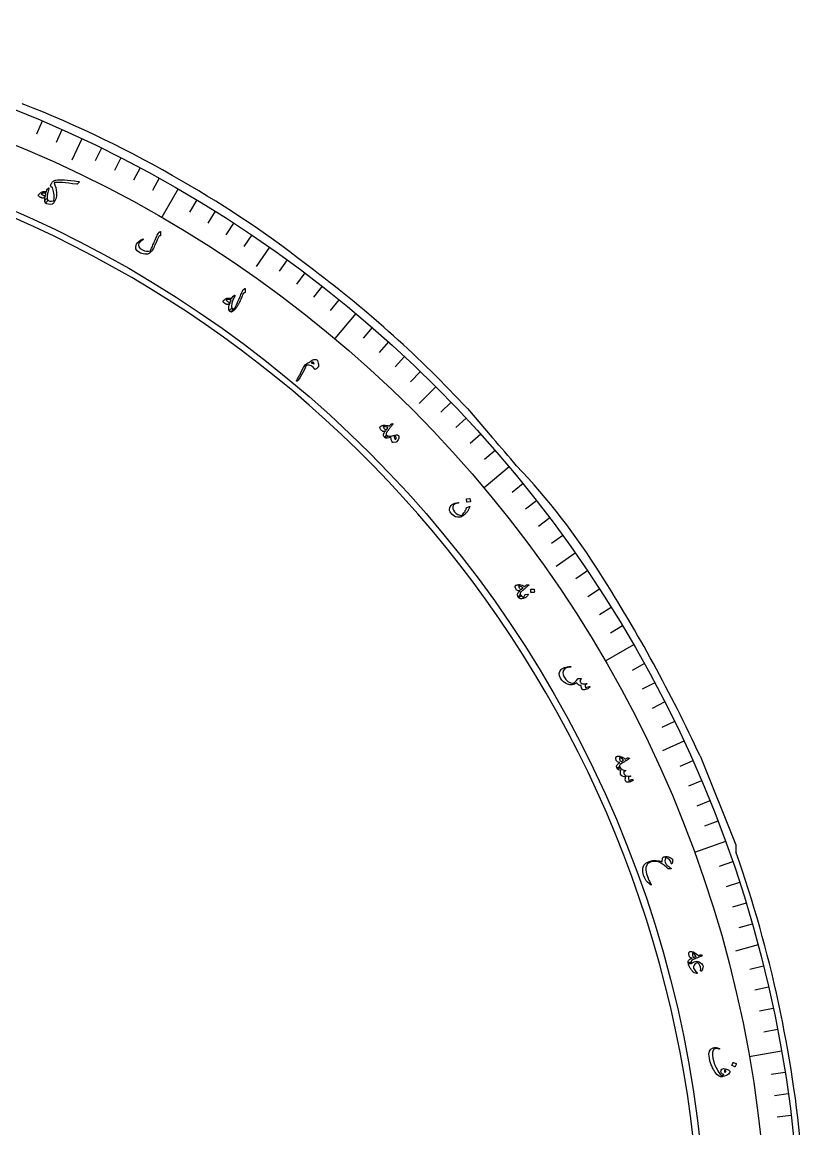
# Model space of a CAD drawing. Header units: millimetres. Extents: x -65 to 65, y -65 to 77.
# Drawn here: x 24.2 to 64.7, y 7.2 to 64.7 of the extents above; entities that cross this region are included whole.
import ezdxf

# ---------------------------------------------------------------- set-up
doc = ezdxf.new("R2010")
doc.units = ezdxf.units.MM
for name, color, linetype in [('CUT_INNER', 6, 'Continuous'), ('CUT_OUTER', 1, 'Continuous'), ('ENGRAVE', 7, 'Continuous'), ('ENGRAVE_FINE', 8, 'Continuous'), ('TEXT', 5, 'Continuous')]:
    doc.layers.add(name, color=color, linetype=linetype)

msp = doc.modelspace()

# ---------------------------------------------------------------- linework, layer by layer
at = {"layer": 'CUT_INNER'}
for centre, radius, start, end in [((0.0001, -0.0002), 59.4749, 92.288724, 16.523657), ((0.0006, 0.0004), 59.4743, 16.523207, 87.71201)]:
    msp.add_arc(centre, radius, start, end, dxfattribs=at)
at = {"layer": 'CUT_OUTER'}
for points in [[(47.365, 44.6018), (48.6552, 43.1005), (48.6939, 43.057)], [(59.4521, 26.5575), (61.3164, 21.9415), (61.3176, 21.9381), (61.3178, 21.9346), (61.3178, 21.5666), (61.3336, 21.5219)]]:
    msp.add_lwpolyline(points, dxfattribs=at)
for centre, radius, start, end in [((24.339, 60.5513), 0.15, 225, 246.252471), ((2.4341, 4.7728), 59.7756, 59.77929, 68.565236), ((4.477, 7.5218), 56.3732, 51.766149, 60.16718), ((2.7846, 3.1159), 60.8974, 42.940817, 53.080913), ((0.7094, 0.6195), 64.0582, 39.797759, 41.489544), ((24.3367, 17.282), 35.3162, 31.967105, 43.566764), ((-13.7872, -7.3907), 80.7247, 24.868898, 32.497371), ((0.0187, 0.0053), 64.9806, 5.080413, 19.336989)]:
    msp.add_arc(centre, radius, start, end, dxfattribs=at)
at = {"layer": 'ENGRAVE'}
for points in [[(27.3301, 58.6096), (26.8164, 57.5079)], [(32.3343, 56.0046), (31.4834, 54.5308)], [(37.0923, 52.9733), (36.3951, 51.9777)], [(41.5681, 49.5389), (40.4743, 48.2354)], [(45.7275, 45.7275), (44.868, 44.868)], [(49.5389, 41.5681), (48.2354, 40.4743)], [(52.9733, 37.0923), (51.9777, 36.3951)], [(56.0046, 32.3342), (54.5308, 31.4834)], [(58.6096, 27.3301), (57.5079, 26.8164)], [(60.7685, 22.1179), (59.1694, 21.5359)], [(62.465, 16.7374), (61.2909, 16.4228)], [(63.686, 11.2296), (62.0102, 10.9341)]]:
    msp.add_lwpolyline(points, dxfattribs=at)
for radius in [64.6685, 62.9668, 59.8065]:
    msp.add_circle((0, 0), radius, dxfattribs=at)
at = {"layer": 'ENGRAVE_FINE'}
for points in [[(25.268, 59.5277), (24.983, 58.8563)], [(26.303, 59.0776), (26.0064, 58.4114)], [(28.3488, 58.1237), (28.0291, 57.4682)], [(29.3589, 57.6201), (29.0278, 56.9702)], [(30.36, 57.0989), (30.0176, 56.455)], [(31.3519, 56.5603), (30.9983, 55.9225)], [(33.3067, 55.4317), (32.9311, 54.8066)], [(34.2691, 54.842), (33.8826, 54.2235)], [(35.221, 54.2356), (34.8238, 53.6239)], [(36.1622, 53.6126), (35.7543, 53.008)], [(38.0112, 52.3179), (37.5825, 51.7279)], [(38.9185, 51.6466), (38.4796, 51.0641)], [(39.8139, 50.9595), (39.3649, 50.3848)], [(40.6972, 50.2569), (40.2382, 49.6901)], [(42.4264, 48.8059), (41.9479, 48.2555)], [(43.2717, 48.0581), (42.7837, 47.5161)], [(44.1038, 47.2955), (43.6064, 46.7622)], [(44.9225, 46.5186), (44.4159, 45.994)], [(46.5186, 44.9225), (45.994, 44.4159)], [(47.2955, 44.1038), (46.7622, 43.6064)], [(48.0581, 43.2717), (47.5161, 42.7837)], [(48.8059, 42.4264), (48.2555, 41.9479)], [(50.2569, 40.6972), (49.6901, 40.2382)], [(50.9595, 39.8139), (50.3848, 39.3649)], [(51.6466, 38.9185), (51.0641, 38.4796)], [(52.3179, 38.0112), (51.7279, 37.5825)], [(53.6126, 36.1622), (53.008, 35.7543)], [(54.2356, 35.221), (53.6239, 34.8238)], [(54.842, 34.2691), (54.2235, 33.8826)], [(55.4317, 33.3067), (54.8066, 32.9311)], [(56.5603, 31.3519), (55.9225, 30.9983)], [(57.0989, 30.36), (56.455, 30.0176)], [(57.6201, 29.3589), (56.9702, 29.0278)], [(58.1237, 28.3488), (57.4682, 28.0291)], [(59.0776, 26.303), (58.4114, 26.0064)], [(59.5277, 25.268), (58.8563, 24.983)], [(59.9596, 24.2252), (59.2834, 23.952)], [(60.3732, 23.1751), (59.6924, 22.9138)], [(61.1453, 21.054), (60.4557, 20.8166)], [(61.5034, 19.9837), (60.8098, 19.7583)], [(61.8428, 18.9072), (61.1454, 18.694)], [(62.1634, 17.8251), (61.4623, 17.624)], [(62.7476, 15.6447), (62.0399, 15.4683)], [(63.0111, 14.5472), (62.3004, 14.3832)], [(63.2553, 13.4453), (62.542, 13.2937)], [(63.4804, 12.3393), (62.7645, 12.2002)], [(63.8723, 10.1164), (63.152, 10.0023)], [(64.0392, 9.0001), (63.3169, 8.8986)], [(64.1865, 7.8811), (63.4626, 7.7922)]]:
    msp.add_lwpolyline(points, dxfattribs=at)
at = {"layer": 'TEXT'}
for points in [[(27.1659, 56.3897), (27.1842, 56.3845), (27.1929, 56.3751), (27.1918, 56.3617), (27.181, 56.3441), (27.1278, 56.2809), (27.1133, 56.2652), (27.0995, 56.2541), (27.0865, 56.2478), (27.0741, 56.2462), (26.8571, 56.2758), (26.6599, 56.2997), (26.4824, 56.3181), (26.3246, 56.3311), (26.1867, 56.3386), (26.0688, 56.3405), (25.9708, 56.3369), (25.8927, 56.3279), (25.9402, 56.206), (25.9761, 56.0792), (26.0005, 55.9477), (26.0132, 55.8114), (26.012, 55.66), (25.9934, 55.5277), (25.9574, 55.4146), (25.9044, 55.3205), (25.8728, 55.2818), (25.8424, 55.2522), (25.8132, 55.2314), (25.7853, 55.2197), (25.6841, 55.2026), (25.5954, 55.2057), (25.5192, 55.229), (25.4552, 55.2725), (25.4326, 55.3017), (25.4221, 55.3368), (25.4238, 55.3777), (25.4376, 55.4247), (25.4541, 55.4596), (25.4719, 55.483), (25.4911, 55.4946), (25.5117, 55.4947), (25.52, 55.4903), (25.5295, 55.4825), (25.5401, 55.4711), (25.5518, 55.4562), (25.6049, 55.4054), (25.6762, 55.3777), (25.7656, 55.373), (25.8734, 55.3912), (25.8955, 55.5325), (25.8929, 55.6935), (25.8653, 55.8742), (25.8125, 56.0746), (25.8102, 56.0786), (25.8068, 56.0808), (25.8023, 56.0812), (25.7968, 56.0799), (25.7717, 56.0734), (25.766, 56.0724), (25.7612, 56.0737), (25.7573, 56.0774), (25.7541, 56.0835), (25.7151, 56.2094), (25.7163, 56.2171), (25.7228, 56.2328), (25.7344, 56.2567), (25.7514, 56.2887), (25.7705, 56.3222), (25.788, 56.3489), (25.8039, 56.3689), (25.8183, 56.382), (25.8397, 56.3974), (25.8607, 56.4111), (25.8814, 56.4232), (25.9018, 56.4338), (25.9218, 56.4428), (25.9417, 56.4505), (25.9612, 56.4567), (25.9805, 56.4616), (26.0691, 56.4739), (26.1747, 56.4803), (26.2973, 56.4808), (26.4369, 56.4752), (26.5936, 56.4635), (26.7673, 56.4454), (26.9581, 56.4209), (27.1659, 56.3897)], [(25.5518, 55.4562), (25.5589, 55.433), (25.5563, 55.4066), (25.544, 55.3768), (25.5219, 55.3439), (25.4916, 55.3094), (25.4671, 55.2896), (25.4483, 55.2844), (25.4352, 55.2937), (25.4127, 55.3517), (25.4057, 55.4278), (25.4142, 55.522), (25.438, 55.6344), (25.3926, 55.5827), (25.3529, 55.5474), (25.319, 55.5284), (25.2908, 55.5258), (25.2778, 55.5291), (25.2642, 55.5334), (25.2499, 55.5388), (25.235, 55.5452), (25.2194, 55.5524), (25.2033, 55.5601), (25.1864, 55.5683), (25.169, 55.5771), (25.139, 55.5943), (25.1161, 55.6095), (25.1002, 55.6228), (25.0914, 55.6341), (25.0837, 55.6594), (25.0821, 55.6817), (25.0865, 55.701), (25.0971, 55.7173), (25.1467, 55.765), (25.1877, 55.8011), (25.2199, 55.8257), (25.2435, 55.8387), (25.2716, 55.8484), (25.3004, 55.8568), (25.33, 55.8639), (25.3604, 55.8696), (25.3918, 55.8739), (25.4245, 55.8769), (25.4584, 55.8785), (25.4937, 55.8788), (25.5148, 55.9471), (25.5192, 55.9612), (25.5246, 55.9731), (25.5311, 55.9828), (25.5385, 55.9902), (25.6074, 56.0487), (25.6189, 56.0546), (25.6255, 56.051), (25.6272, 56.0378), (25.6241, 56.0151), (25.6049, 55.9471), (25.5875, 55.8846), (25.5722, 55.8276), (25.5589, 55.7761), (25.5477, 55.73), (25.5391, 55.6894), (25.533, 55.6542), (25.5294, 55.6246), (25.5272, 55.5737), (25.5303, 55.5286), (25.5384, 55.4895), (25.5518, 55.4562)], [(25.4734, 55.7862), (25.3954, 55.793), (25.3284, 55.7893), (25.2724, 55.775), (25.2274, 55.7502), (25.2362, 55.7363), (25.2492, 55.7224), (25.2665, 55.7086), (25.288, 55.6948), (25.301, 55.6882), (25.3144, 55.6821), (25.3281, 55.6764), (25.3421, 55.6712), (25.3566, 55.6667), (25.3715, 55.663), (25.387, 55.6603), (25.4031, 55.6584), (25.424, 55.6616), (25.4411, 55.676), (25.4543, 55.7017), (25.4637, 55.7386), (25.4665, 55.7563), (25.4691, 55.7701), (25.4714, 55.7801), (25.4734, 55.7862)], [(31.3979, 53.7858), (31.4035, 53.789), (31.4091, 53.7903), (31.4146, 53.7898), (31.4202, 53.7874), (31.4249, 53.7835), (31.4277, 53.7783), (31.4288, 53.7718), (31.4279, 53.764), (31.4217, 53.7193), (31.4194, 53.679), (31.4209, 53.6429), (31.4262, 53.6112), (31.427, 53.6005), (31.4233, 53.5908), (31.4152, 53.5821), (31.4026, 53.5745), (31.3955, 53.5714), (31.3888, 53.5684), (31.3824, 53.5654), (31.3763, 53.5625), (31.3706, 53.5598), (31.3653, 53.5574), (31.3604, 53.5552), (31.356, 53.5533), (31.3483, 53.5497), (31.341, 53.5442), (31.3343, 53.5368), (31.3281, 53.5275), (31.3141, 53.4993), (31.2993, 53.4683), (31.2836, 53.4345), (31.2671, 53.3979), (31.2496, 53.3585), (31.2311, 53.3165), (31.2116, 53.2718), (31.191, 53.2244), (31.1711, 53.1768), (31.152, 53.1322), (31.1338, 53.0906), (31.1164, 53.0521), (31.1, 53.0165), (31.0845, 52.9837), (31.0699, 52.9536), (31.0563, 52.9262), (31.0126, 52.8471), (30.963, 52.777), (30.9073, 52.716), (30.8457, 52.664), (30.8006, 52.6386), (30.745, 52.6234), (30.6788, 52.6183), (30.602, 52.6231), (30.5233, 52.6359), (30.4527, 52.6535), (30.3902, 52.6761), (30.3357, 52.7036), (30.214, 52.7979), (30.1479, 52.9024), (30.1374, 53.0174), (30.1827, 53.143), (30.238, 53.2243), (30.3078, 53.2951), (30.392, 53.3552), (30.4908, 53.4047), (30.4975, 53.407), (30.5034, 53.4075), (30.5085, 53.406), (30.5128, 53.4027), (30.5167, 53.398), (30.519, 53.3933), (30.5198, 53.3888), (30.5191, 53.3844), (30.517, 53.3784), (30.5138, 53.3733), (30.5096, 53.369), (30.5042, 53.3657), (30.4276, 53.3158), (30.3684, 53.27), (30.3263, 53.2282), (30.3015, 53.1904), (30.2797, 53.091), (30.3029, 52.9997), (30.3708, 52.9164), (30.4836, 52.8408), (30.596, 52.7912), (30.7012, 52.7657), (30.7994, 52.7644), (30.8906, 52.7873), (30.9054, 52.8154), (30.9221, 52.8486), (30.9405, 52.887), (30.9608, 52.9305), (30.9828, 52.9793), (31.0065, 53.0336), (31.0319, 53.0932), (31.0591, 53.1584), (31.0878, 53.2252), (31.1163, 53.2907), (31.1446, 53.3551), (31.1727, 53.4183), (31.2007, 53.4802), (31.2288, 53.5408), (31.2568, 53.6001), (31.2849, 53.6581), (31.3096, 53.7152), (31.3135, 53.7211), (31.3177, 53.7262), (31.3223, 53.7307), (31.3272, 53.7344)], [(35.7894, 50.8247), (35.7971, 50.8299), (35.8044, 50.8325), (35.8112, 50.8323), (35.8175, 50.8294), (35.8219, 50.825), (35.8245, 50.8194), (35.8255, 50.8125), (35.8246, 50.8043), (35.8167, 50.7647), (35.8139, 50.7268), (35.8162, 50.6905), (35.8236, 50.6559), (35.8245, 50.6424), (35.8205, 50.6308), (35.8118, 50.6213), (35.7983, 50.6137), (35.7903, 50.6105), (35.7822, 50.6073), (35.774, 50.6042), (35.7657, 50.6011), (35.7574, 50.5981), (35.7493, 50.5949), (35.7412, 50.5918), (35.7332, 50.5885), (35.7239, 50.5735), (35.7025, 50.5284), (35.6691, 50.4531), (35.6235, 50.3476), (35.5986, 50.2896), (35.5749, 50.2354), (35.5524, 50.1848), (35.5311, 50.138), (35.511, 50.0951), (35.4921, 50.0562), (35.4743, 50.0214), (35.4578, 49.9906), (35.4415, 49.962), (35.4247, 49.9338), (35.4074, 49.906), (35.3894, 49.8785), (35.3709, 49.8514), (35.3517, 49.8245), (35.3318, 49.7978), (35.3112, 49.7714), (35.2359, 49.687), (35.1678, 49.634), (35.1068, 49.6125), (35.0529, 49.6223), (35.0325, 49.6359), (35.0205, 49.653), (35.017, 49.6735), (35.0221, 49.6975), (35.0333, 49.722), (35.0483, 49.7441), (35.0671, 49.7637), (35.0898, 49.781), (35.1137, 49.7949), (35.1341, 49.8015), (35.151, 49.8008), (35.1645, 49.7928), (35.1738, 49.7851), (35.1822, 49.7783), (35.1897, 49.7723), (35.1961, 49.7671), (35.2019, 49.7628), (35.2072, 49.7596), (35.2119, 49.7574), (35.2162, 49.7562), (35.2384, 49.7736), (35.2644, 49.8056), (35.2941, 49.8522), (35.3275, 49.9135), (35.3462, 49.9508), (35.3671, 49.9938), (35.3901, 50.0427), (35.4153, 50.0975), (35.4428, 50.1581), (35.4728, 50.2246), (35.5052, 50.2971), (35.5401, 50.3754), (35.5741, 50.4521), (35.6037, 50.5197), (35.6291, 50.5779), (35.6502, 50.627), (35.6671, 50.6668), (35.6799, 50.6972), (35.6887, 50.7183), (35.6934, 50.73), (35.7006, 50.7445), (35.7106, 50.7584), (35.7233, 50.7719), (35.7387, 50.7848), (35.7472, 50.7907), (35.755, 50.7964), (35.7623, 50.8017), (35.7689, 50.8069), (35.7749, 50.8117), (35.7804, 50.8163), (35.7852, 50.8206), (35.7894, 50.8247)], [(35.1199, 50.0221), (35.1074, 49.9502), (35.1109, 49.8879), (35.1304, 49.8351), (35.166, 49.7917), (35.1753, 49.7793), (35.1788, 49.7637), (35.1765, 49.745), (35.1684, 49.7232), (35.1628, 49.7126), (35.1567, 49.702), (35.1501, 49.6915), (35.143, 49.681), (35.1353, 49.6709), (35.1269, 49.6613), (35.1177, 49.6522), (35.1078, 49.6437), (35.0902, 49.6305), (35.075, 49.6223), (35.0622, 49.6191), (35.0519, 49.6208), (35.0273, 49.6382), (35.0068, 49.6593), (34.9903, 49.6843), (34.9779, 49.713), (34.9663, 49.7863), (34.9722, 49.8731), (34.9958, 49.9732), (35.0369, 50.0869), (34.9828, 50.0404), (34.937, 50.0104), (34.8993, 49.9967), (34.8699, 49.9996), (34.857, 50.0055), (34.8437, 50.0122), (34.83, 50.0198), (34.816, 50.0282), (34.8014, 50.0375), (34.7863, 50.0477), (34.7706, 50.0589), (34.7543, 50.0711), (34.7251, 50.0944), (34.7037, 50.1139), (34.6901, 50.1297), (34.6844, 50.1416), (34.6799, 50.1683), (34.6817, 50.191), (34.6899, 50.2099), (34.7046, 50.2249), (34.7602, 50.2649), (34.8051, 50.2946), (34.8394, 50.314), (34.863, 50.3231), (34.8906, 50.3291), (34.9199, 50.3335), (34.9508, 50.3361), (34.9832, 50.337), (35.0174, 50.3363), (35.0531, 50.3339), (35.0904, 50.3297), (35.1294, 50.3239), (35.162, 50.3898), (35.1663, 50.3974), (35.1703, 50.4045), (35.174, 50.4109), (35.1774, 50.4167), (35.1807, 50.4217), (35.1841, 50.4259), (35.1876, 50.4291), (35.1911, 50.4315), (35.27, 50.4807), (35.2826, 50.4857), (35.2886, 50.481), (35.288, 50.4664), (35.2809, 50.442), (35.2537, 50.3848), (35.2286, 50.3288), (35.2057, 50.2741), (35.1849, 50.2207), (35.166, 50.1687), (35.1489, 50.1183), (35.1335, 50.0694), (35.1199, 50.0221)], [(35.0901, 50.236), (35.0773, 50.2402), (35.0639, 50.2444), (35.0498, 50.2484), (35.035, 50.2523), (35.0196, 50.2557), (35.0033, 50.2584), (34.9861, 50.2602), (34.9681, 50.2612), (34.9505, 50.262), (34.9331, 50.2617), (34.9162, 50.2604), (34.8995, 50.258), (34.8834, 50.2544), (34.8678, 50.2496), (34.8527, 50.2436), (34.8382, 50.2364), (34.8615, 50.1974), (34.8968, 50.1641), (34.944, 50.1366), (35.0033, 50.1148), (35.0149, 50.1148), (35.0268, 50.12), (35.039, 50.1302), (35.0513, 50.1456)], [(39.1405, 46.9902), (39.1629, 47.0094), (39.1858, 47.0279), (39.2092, 47.0459), (39.2332, 47.0632), (39.2578, 47.0796), (39.283, 47.0948), (39.3087, 47.1088), (39.3351, 47.1214), (39.3867, 47.1413), (39.4321, 47.1523), (39.4715, 47.1545), (39.5046, 47.1479), (39.5443, 47.1249), (39.5765, 47.0859), (39.6011, 47.0308), (39.6182, 46.9598), (39.6216, 46.9388), (39.6244, 46.9177), (39.6265, 46.8966), (39.628, 46.8754), (39.6289, 46.8541), (39.6293, 46.8326), (39.6293, 46.8109), (39.6288, 46.789), (39.6278, 46.7769), (39.6252, 46.7665), (39.621, 46.7576), (39.6152, 46.7505), (39.5865, 46.7261), (39.5608, 46.7045), (39.538, 46.6857), (39.5181, 46.6695), (39.5014, 46.6563), (39.4883, 46.6463), (39.4787, 46.6393), (39.4726, 46.6354), (39.4631, 46.6325), (39.4544, 46.6329), (39.4466, 46.6369), (39.4397, 46.6442), (39.3451, 46.7499), (39.2442, 46.8195), (39.1372, 46.853), (39.0241, 46.8506), (39.0137, 46.8474), (39.0052, 46.8427), (38.9986, 46.8363), (38.9939, 46.8284), (38.94, 46.7139), (38.8817, 46.5965), (38.8191, 46.4762), (38.7521, 46.3531), (38.6573, 46.1912), (38.5815, 46.0809), (38.525, 46.0221), (38.4878, 46.0148), (38.4819, 46.0227), (38.4815, 46.0343), (38.4868, 46.0494), (38.4976, 46.0682), (38.5229, 46.1051), (38.5481, 46.1445), (38.5732, 46.1863), (38.5983, 46.2304), (38.6235, 46.2768), (38.6488, 46.3251), (38.6742, 46.3753), (38.6998, 46.4275), (38.7855, 46.6026), (38.8579, 46.7376), (38.917, 46.8325), (38.9629, 46.8873), (38.9881, 46.9096), (39.0126, 46.929), (39.0364, 46.9457), (39.0595, 46.9595), (39.0816, 46.9708), (39.1024, 46.9796), (39.1221, 46.9861), (39.1405, 46.9902)], [(39.2561, 46.9814), (39.2734, 46.976), (39.2912, 46.9695), (39.3092, 46.9621), (39.3276, 46.9536), (39.3462, 46.9441), (39.3649, 46.9338), (39.3839, 46.9226), (39.4029, 46.9105), (39.3943, 46.9491), (39.3834, 46.9785), (39.3705, 46.9987), (39.3555, 47.0096), (39.3317, 47.0155), (39.3071, 47.0127), (39.2819, 47.0014), (39.2561, 46.9814)], [(43.4801, 43.8116), (43.4957, 43.8121), (43.5027, 43.8071), (43.501, 43.7966), (43.4906, 43.7807), (43.4836, 43.7718), (43.474, 43.7594), (43.4619, 43.7434), (43.4472, 43.7239), (43.4297, 43.7008), (43.4091, 43.674), (43.3855, 43.6434), (43.3589, 43.6092), (43.3327, 43.5755), (43.3093, 43.5454), (43.2885, 43.5188), (43.2705, 43.4958), (43.2553, 43.4764), (43.243, 43.4607), (43.2335, 43.4487), (43.227, 43.4404), (43.1868, 43.3869), (43.16, 43.341), (43.1465, 43.3026), (43.1463, 43.2719), (43.151, 43.2552), (43.1601, 43.2382), (43.1734, 43.2212), (43.1912, 43.204), (43.1998, 43.192), (43.2027, 43.179), (43.1998, 43.165), (43.1911, 43.1501), (43.178, 43.1347), (43.1631, 43.1208), (43.1465, 43.1084), (43.1281, 43.0974), (43.1108, 43.0896), (43.0963, 43.0854), (43.0845, 43.085), (43.0755, 43.0883), (43.0423, 43.122), (43.0195, 43.157), (43.0071, 43.1931), (43.0051, 43.2303), (43.0145, 43.2728), (43.0349, 43.3206), (43.0663, 43.3738), (43.1088, 43.4323), (43.0599, 43.4195), (43.0173, 43.4135), (42.981, 43.4145), (42.9508, 43.4224), (42.9314, 43.4338), (42.9116, 43.4504), (42.8914, 43.472), (42.8709, 43.4988), (42.8514, 43.5292), (42.8368, 43.5566), (42.8273, 43.5809), (42.8227, 43.6023), (42.8226, 43.6233), (42.8266, 43.6412), (42.8345, 43.6561), (42.8466, 43.6681), (42.8644, 43.6802), (42.8859, 43.6919), (42.9111, 43.7032), (42.94, 43.7139), (42.97, 43.7238), (42.9948, 43.7308), (43.0143, 43.735), (43.0285, 43.7365), (43.0961, 43.7331), (43.165, 43.7245), (43.2353, 43.7106), (43.3069, 43.6915), (43.3298, 43.718), (43.3497, 43.7406), (43.3668, 43.7593), (43.3811, 43.7742), (43.394, 43.7857), (43.407, 43.7945), (43.4203, 43.8006), (43.4337, 43.8039)], [(43.2379, 43.6038), (43.1751, 43.6342), (43.1157, 43.6538), (43.0597, 43.6625), (43.0073, 43.6605), (43.0019, 43.6584), (42.9986, 43.655), (42.9975, 43.65), (42.9984, 43.6437), (43.0062, 43.6246), (43.0165, 43.6058), (43.0293, 43.5872), (43.0445, 43.5688), (43.0623, 43.5507), (43.0825, 43.5329), (43.1052, 43.5153), (43.1304, 43.4979), (43.1347, 43.4957), (43.14, 43.4941), (43.1463, 43.4932), (43.1535, 43.4929), (43.1632, 43.5042), (43.1732, 43.5163), (43.1834, 43.529), (43.1938, 43.5425), (43.2045, 43.5568), (43.2154, 43.5717), (43.2265, 43.5874), (43.2379, 43.6038)], [(43.7839, 43.1954), (43.8096, 43.1405), (43.8021, 43.0668), (43.7614, 42.9743), (43.6875, 42.8631), (43.6815, 42.8558), (43.6752, 42.8504), (43.6686, 42.8469), (43.6616, 42.8453), (43.5023, 42.8285), (43.492, 42.8281), (43.483, 42.8306), (43.4754, 42.8359), (43.469, 42.8441), (43.438, 42.9086), (43.4142, 42.9746), (43.3978, 43.0422), (43.3886, 43.1114), (43.2832, 43.0697), (43.1959, 43.0519), (43.1267, 43.0581), (43.0755, 43.0883), (43.0726, 43.0945), (43.073, 43.1043), (43.0765, 43.1176), (43.0833, 43.1344), (43.1047, 43.1715), (43.1254, 43.1977), (43.1452, 43.2133), (43.1642, 43.218), (43.1712, 43.2167), (43.178, 43.2139), (43.1847, 43.2097), (43.1912, 43.204), (43.2253, 43.1798), (43.2675, 43.1649), (43.3177, 43.1592), (43.376, 43.1629), (43.406, 43.1688), (43.4535, 43.1803), (43.5185, 43.1974), (43.6012, 43.2199), (43.6594, 43.2311), (43.7093, 43.2308), (43.7508, 43.2189), (43.7839, 43.1954)], [(43.5649, 43.1635), (43.5688, 43.1193), (43.5793, 43.0753), (43.5965, 43.0317), (43.6205, 42.9883), (43.6442, 43.0153), (43.6582, 43.0426), (43.6625, 43.0704), (43.6572, 43.0986), (43.6439, 43.1239), (43.624, 43.1432), (43.5977, 43.1564), (43.5649, 43.1635)], [(47.4919, 39.4868), (47.4782, 39.4554), (47.463, 39.4235), (47.4465, 39.3911), (47.4287, 39.3581), (47.4092, 39.3247), (47.3877, 39.2908), (47.3641, 39.2565), (47.3386, 39.2218), (47.3123, 39.1883), (47.2849, 39.1566), (47.2565, 39.1267), (47.227, 39.0986), (47.1964, 39.0722), (47.1646, 39.0475), (47.1316, 39.0244), (47.0973, 39.003), (47.0593, 38.983), (47.0217, 38.9674), (46.9846, 38.9564), (46.9479, 38.9497), (46.8512, 38.9504), (46.7554, 38.9772), (46.6604, 39.0301), (46.5662, 39.109), (46.5083, 39.1746), (46.4678, 39.2408), (46.4447, 39.3076), (46.4392, 39.3751), (46.451, 39.4395), (46.4777, 39.4997), (46.5193, 39.5557), (46.5758, 39.6075), (46.6443, 39.6522), (46.7179, 39.6859), (46.7966, 39.7087), (46.8804, 39.7205), (46.8913, 39.7204), (46.8993, 39.718), (46.9043, 39.7134), (46.9064, 39.7067), (46.906, 39.6984), (46.901, 39.692), (46.8915, 39.6874), (46.8775, 39.6846), (46.7796, 39.6608), (46.7033, 39.6252), (46.6484, 39.578), (46.6149, 39.5193), (46.6034, 39.4542), (46.6141, 39.3851), (46.6472, 39.3122), (46.7024, 39.2352), (46.7844, 39.155), (46.8727, 39.0962), (46.9675, 39.0589), (47.0689, 39.043), (47.0717, 39.0433), (47.0752, 39.0447), (47.0792, 39.0472), (47.0838, 39.0507), (47.1172, 39.0818), (47.1519, 39.1231), (47.1878, 39.1746), (47.2249, 39.2364), (47.2427, 39.2686), (47.2589, 39.299), (47.2736, 39.3275), (47.2866, 39.3541), (47.298, 39.3789), (47.3075, 39.4018), (47.3152, 39.4229), (47.321, 39.4421), (47.3243, 39.4518), (47.3286, 39.4592), (47.3339, 39.4645), (47.34, 39.4676), (47.4786, 39.5114), (47.4879, 39.5125), (47.4932, 39.5087), (47.4946, 39.5002), (47.4919, 39.4868)], [(47.4832, 39.9224), (47.4864, 39.9221), (47.4895, 39.9205), (47.4925, 39.9177), (47.4954, 39.9135), (47.5075, 39.8769), (47.5157, 39.8398), (47.5202, 39.8023), (47.5209, 39.7643), (47.5199, 39.7598), (47.5179, 39.7565), (47.5149, 39.7544), (47.5109, 39.7536), (47.3496, 39.731), (47.345, 39.7313), (47.3417, 39.734), (47.3398, 39.739), (47.3392, 39.7462), (47.3386, 39.7525), (47.3376, 39.7623), (47.336, 39.7754), (47.3339, 39.7921), (47.3311, 39.8124), (47.3274, 39.8364), (47.323, 39.8643), (47.3177, 39.896), (47.3174, 39.9006), (47.3183, 39.9038), (47.3204, 39.9055), (47.3236, 39.9059)], [(50.5322, 35.4468), (50.5477, 35.4445), (50.5537, 35.4383), (50.5502, 35.4283), (50.5371, 35.4144), (50.5286, 35.4069), (50.517, 35.3964), (50.5022, 35.3829), (50.4843, 35.3663), (50.463, 35.3466), (50.438, 35.3238), (50.4094, 35.2979), (50.3772, 35.2689), (50.3455, 35.2404), (50.3171, 35.2149), (50.292, 35.1924), (50.2702, 35.1729), (50.2518, 35.1565), (50.2369, 35.1432), (50.2255, 35.1331), (50.2175, 35.1261), (50.1686, 35.0805), (50.1341, 35.04), (50.114, 35.0047), (50.1083, 34.9745), (50.11, 34.9571), (50.116, 34.9389), (50.1261, 34.9197), (50.1405, 34.8997), (50.1469, 34.8863), (50.1474, 34.873), (50.1421, 34.8598), (50.1309, 34.8466), (50.1153, 34.8338), (50.0982, 34.8228), (50.0797, 34.8135), (50.0596, 34.8059), (50.0413, 34.8012), (50.0262, 34.7997), (50.0146, 34.8014), (50.0062, 34.8062), (49.9796, 34.8453), (49.9633, 34.8837), (49.9575, 34.9214), (49.9621, 34.9584), (49.9788, 34.9986), (50.0073, 35.042), (50.0476, 35.0888), (50.0997, 35.139), (50.0494, 35.135), (50.0064, 35.1366), (49.9708, 35.144), (49.9426, 35.1571), (49.9254, 35.1718), (49.9089, 35.1915), (49.8928, 35.2164), (49.8774, 35.2464), (49.8635, 35.2798), (49.854, 35.3093), (49.8489, 35.335), (49.8482, 35.3568), (49.8518, 35.3774), (49.8589, 35.3944), (49.8694, 35.4077), (49.8833, 35.4173), (49.903, 35.4261), (49.9262, 35.4338), (49.953, 35.4404), (49.9833, 35.446), (50.0146, 35.4503), (50.0403, 35.4529), (50.0602, 35.4536), (50.0745, 35.4526), (50.1404, 35.4373), (50.2067, 35.4166), (50.2734, 35.3906), (50.3405, 35.3591), (50.3677, 35.3811), (50.3914, 35.3999), (50.4115, 35.4153), (50.4281, 35.4274), (50.4429, 35.4364), (50.4573, 35.4428), (50.4714, 35.4464), (50.4852, 35.4473)], [(50.2571, 35.285), (50.2007, 35.326), (50.1456, 35.3557), (50.0921, 35.3742), (50.0401, 35.3815), (50.0345, 35.3804), (50.0307, 35.3775), (50.0286, 35.3729), (50.0284, 35.3665), (50.0328, 35.3463), (50.0396, 35.326), (50.0488, 35.3054), (50.0606, 35.2847), (50.0749, 35.2637), (50.0916, 35.2426), (50.1109, 35.2213), (50.1326, 35.1997), (50.1365, 35.1968), (50.1414, 35.1943), (50.1474, 35.1923), (50.1545, 35.1907), (50.1661, 35.2001), (50.178, 35.2102), (50.1903, 35.221), (50.2029, 35.2324), (50.2159, 35.2446), (50.2293, 35.2574), (50.243, 35.2708), (50.2571, 35.285)], [(50.8215, 35.2194), (50.8247, 35.2188), (50.8276, 35.2169), (50.8304, 35.2138), (50.8329, 35.2094), (50.8414, 35.1719), (50.8461, 35.1344), (50.847, 35.0967), (50.8441, 35.0589), (50.8427, 35.0545), (50.8404, 35.0514), (50.8372, 35.0496), (50.8331, 35.0491), (50.6706, 35.0414), (50.666, 35.0422), (50.663, 35.0451), (50.6616, 35.0502), (50.6617, 35.0575), (50.6617, 35.0638), (50.6616, 35.0735), (50.6613, 35.0868), (50.6607, 35.1035), (50.6599, 35.1239), (50.6585, 35.1482), (50.6567, 35.1763), (50.6544, 35.2083), (50.6546, 35.2128), (50.6558, 35.2159), (50.658, 35.2175), (50.6613, 35.2175)], [(50.3833, 34.9357), (50.505, 34.9579), (50.5195, 34.9588), (50.5277, 34.9548), (50.5296, 34.9458), (50.5252, 34.932), (50.5062, 34.899), (50.484, 34.8681), (50.4585, 34.8394), (50.4296, 34.8129), (50.3973, 34.7885), (50.3611, 34.7661), (50.3212, 34.7459), (50.2775, 34.7277), (50.1963, 34.7081), (50.1241, 34.7146), (50.0607, 34.7473), (50.0062, 34.8062), (50.0058, 34.817), (50.0147, 34.8346), (50.033, 34.8591), (50.0606, 34.8904), (50.0768, 34.9051), (50.0918, 34.9148), (50.1055, 34.9196), (50.118, 34.9193), (50.1245, 34.9167), (50.1305, 34.9125), (50.1358, 34.9069), (50.1405, 34.8997), (50.1705, 34.8594), (50.2038, 34.8294), (50.2404, 34.8096), (50.2804, 34.8002), (50.2829, 34.8003), (50.2855, 34.8016), (50.2881, 34.804), (50.2908, 34.8075), (50.3079, 34.828), (50.3233, 34.8515), (50.3372, 34.8781), (50.3496, 34.9078), (50.3547, 34.9183), (50.3621, 34.9265), (50.3716, 34.9322), (50.3833, 34.9357)], [(53.6948, 30.163), (53.7033, 30.1641), (53.7103, 30.1633), (53.7157, 30.1606), (53.7196, 30.156), (53.7226, 30.1489), (53.7234, 30.1418), (53.7221, 30.1349), (53.7186, 30.1281), (53.7038, 30.108), (53.6829, 30.0877), (53.6557, 30.0674), (53.6224, 30.047), (53.5647, 30.0192), (53.5059, 30), (53.4461, 29.9892), (53.3851, 29.9869), (53.369, 29.9888), (53.3551, 29.993), (53.3433, 29.9994), (53.3336, 30.008), (53.3094, 30.0453), (53.2927, 30.0907), (53.2836, 30.1444), (53.2821, 30.2063), (53.2046, 30.2152), (53.1413, 30.2417), (53.0922, 30.2859), (53.0572, 30.3478), (53.0228, 30.3308), (52.9891, 30.3154), (52.9562, 30.3016), (52.9241, 30.2894), (52.8926, 30.2787), (52.8615, 30.2694), (52.8307, 30.2615), (52.8004, 30.2549), (52.7432, 30.2474), (52.6857, 30.2484), (52.628, 30.2581), (52.57, 30.2765), (52.4566, 30.3319), (52.3583, 30.4028), (52.2749, 30.4892), (52.2063, 30.5912), (52.1527, 30.7199), (52.1399, 30.8393), (52.168, 30.9494), (52.2372, 31.0503), (52.268, 31.0767), (52.3081, 31.1019), (52.3574, 31.1257), (52.4159, 31.1481), (52.4829, 31.168), (52.5558, 31.1832), (52.6346, 31.1937), (52.7194, 31.1995), (52.7251, 31.1993), (52.7299, 31.1978), (52.7339, 31.195), (52.7371, 31.1909), (52.7393, 31.1863), (52.7404, 31.1818), (52.7404, 31.1774), (52.7392, 31.1732), (52.7362, 31.169), (52.7324, 31.166), (52.7276, 31.1639), (52.722, 31.163), (52.6103, 31.1534), (52.5229, 31.1379), (52.4598, 31.1168), (52.4208, 31.09), (52.3547, 30.9978), (52.3261, 30.8976), (52.3351, 30.7894), (52.3817, 30.6731), (52.4786, 30.5292), (52.5905, 30.4245), (52.7177, 30.3592), (52.8603, 30.3331), (52.9234, 30.3697), (52.9843, 30.4183), (53.043, 30.4791), (53.0994, 30.552), (53.1046, 30.5601), (53.1102, 30.5661), (53.1159, 30.5698), (53.1219, 30.5712), (53.1443, 30.5729), (53.1655, 30.5743), (53.1853, 30.5754), (53.2038, 30.5764), (53.2209, 30.577), (53.2362, 30.5771), (53.2498, 30.5768), (53.2617, 30.576), (53.2672, 30.5748), (53.2707, 30.5722), (53.2721, 30.5682), (53.2714, 30.5627), (53.2704, 30.5595), (53.2686, 30.5548), (53.2661, 30.5486), (53.2629, 30.541), (53.2589, 30.5321), (53.2538, 30.5221), (53.2478, 30.5111), (53.2409, 30.499), (53.2279, 30.475), (53.2193, 30.4562), (53.2151, 30.4425), (53.2153, 30.434), (53.2353, 30.391), (53.2657, 30.3539), (53.3066, 30.3227), (53.3579, 30.2974), (53.385, 30.293), (53.4238, 30.2956), (53.4744, 30.305), (53.5367, 30.3213), (53.5426, 30.3228), (53.5484, 30.3227), (53.5541, 30.3209), (53.5597, 30.3175), (53.5641, 30.3139), (53.5673, 30.3097), (53.5691, 30.3051), (53.5696, 30.3), (53.5631, 30.2884), (53.5458, 30.2756), (53.5177, 30.2616), (53.4787, 30.2465), (53.4772, 30.2034), (53.4837, 30.162), (53.4981, 30.1221), (53.5204, 30.0838), (53.5317, 30.0908), (53.5403, 30.0976), (53.5461, 30.1042), (53.5492, 30.1105), (53.5517, 30.1171), (53.5551, 30.1222), (53.5594, 30.1256), (53.5646, 30.1275)], [(55.7724, 26.4466), (55.7872, 26.4418), (55.7921, 26.4347), (55.7869, 26.4254), (55.7718, 26.4139), (55.7621, 26.408), (55.7489, 26.3995), (55.7321, 26.3887), (55.7116, 26.3753), (55.6873, 26.3595), (55.6588, 26.3412), (55.6263, 26.3205), (55.5896, 26.2974), (55.5536, 26.2746), (55.5213, 26.2542), (55.4928, 26.2362), (55.468, 26.2207), (55.4471, 26.2076), (55.4302, 26.197), (55.4172, 26.189), (55.4082, 26.1834), (55.3523, 26.1467), (55.3115, 26.1126), (55.2857, 26.0811), (55.2751, 26.0523), (55.2739, 26.0349), (55.2766, 26.0159), (55.2834, 25.9954), (55.2943, 25.9731), (55.2983, 25.9589), (55.2966, 25.9457), (55.2891, 25.9336), (55.2759, 25.9225), (55.2583, 25.9125), (55.2396, 25.9045), (55.2198, 25.8984), (55.1987, 25.8943), (55.1798, 25.8928), (55.1648, 25.8939), (55.1536, 25.8974), (55.1462, 25.9036), (55.1264, 25.9466), (55.1169, 25.9872), (55.1175, 26.0254), (55.1282, 26.0611), (55.1514, 26.0978), (55.1868, 26.1359), (55.2345, 26.1752), (55.2943, 26.2159), (55.244, 26.2204), (55.2019, 26.2293), (55.168, 26.2426), (55.1424, 26.2602), (55.128, 26.2776), (55.1149, 26.2998), (55.1033, 26.327), (55.0931, 26.3592), (55.0851, 26.3944), (55.0807, 26.4251), (55.08, 26.4513), (55.0829, 26.4729), (55.09, 26.4927), (55.0998, 26.5082), (55.1124, 26.5195), (55.1277, 26.5267), (55.1486, 26.532), (55.1728, 26.5358), (55.2003, 26.5378), (55.2311, 26.5381), (55.2627, 26.5371), (55.2884, 26.5353), (55.3082, 26.5327), (55.3221, 26.5293), (55.3845, 26.5031), (55.4464, 26.4716), (55.5078, 26.4347), (55.5687, 26.3925), (55.5991, 26.4096), (55.6256, 26.4241), (55.6481, 26.4359), (55.6665, 26.445), (55.6825, 26.4515), (55.6978, 26.4553), (55.7123, 26.4565), (55.7261, 26.4551)], [(55.474, 26.3334), (55.4252, 26.3833), (55.376, 26.4219), (55.3263, 26.4491), (55.2763, 26.465), (55.2705, 26.4649), (55.2663, 26.4627), (55.2635, 26.4585), (55.2622, 26.4522), (55.2631, 26.4316), (55.2664, 26.4104), (55.2721, 26.3885), (55.2802, 26.3661), (55.2908, 26.3431), (55.3037, 26.3194), (55.3191, 26.2952), (55.3369, 26.2703), (55.3402, 26.2667), (55.3447, 26.2634), (55.3502, 26.2604), (55.357, 26.2577), (55.3699, 26.265), (55.3834, 26.273), (55.3973, 26.2816), (55.4117, 26.2907), (55.4266, 26.3005), (55.4419, 26.3108), (55.4577, 26.3218), (55.474, 26.3334)], [(55.9853, 25.3208), (55.9894, 25.3183), (55.9905, 25.3137), (55.9886, 25.3069), (55.9836, 25.298), (55.9737, 25.2864), (55.9577, 25.2738), (55.9356, 25.2602), (55.9075, 25.2457), (55.875, 25.2304), (55.8424, 25.2177), (55.8095, 25.2078), (55.7764, 25.2004), (55.7093, 25.1922), (55.6578, 25.1936), (55.6219, 25.2044), (55.6017, 25.2249), (55.5787, 25.2844), (55.5695, 25.3451), (55.5739, 25.4068), (55.592, 25.4695), (55.5168, 25.4725), (55.4524, 25.4872), (55.3987, 25.5139), (55.3558, 25.5524), (55.328, 25.6007), (55.3172, 25.6576), (55.3233, 25.7231), (55.3464, 25.7974), (55.2726, 25.8145), (55.2146, 25.8378), (55.1725, 25.8675), (55.1462, 25.9036), (55.1469, 25.9137), (55.157, 25.9276), (55.1762, 25.9454), (55.2047, 25.9671), (55.2348, 25.9842), (55.2598, 25.991), (55.2796, 25.9873), (55.2943, 25.9731), (55.3469, 25.9055), (55.4114, 25.8548), (55.4877, 25.821), (55.5758, 25.8041), (55.5806, 25.8032), (55.5845, 25.8016), (55.5875, 25.7993), (55.5894, 25.7964), (55.5909, 25.7923), (55.5912, 25.7882), (55.5906, 25.7841), (55.589, 25.7801), (55.5808, 25.7745), (55.5641, 25.7711), (55.5388, 25.77), (55.5049, 25.7712), (55.4923, 25.7432), (55.4898, 25.7076), (55.4976, 25.6646), (55.5156, 25.6141), (55.5561, 25.5595), (55.6218, 25.5256), (55.7127, 25.5124), (55.8289, 25.5199), (55.8348, 25.5204), (55.8394, 25.5198), (55.8428, 25.5181), (55.845, 25.5153), (55.8467, 25.5104), (55.8473, 25.5058), (55.8468, 25.5015), (55.8452, 25.4973), (55.842, 25.4934), (55.8384, 25.4903), (55.8345, 25.488), (55.8301, 25.4865), (55.7531, 25.4713), (55.7448, 25.4442), (55.7403, 25.414), (55.7397, 25.3809), (55.7429, 25.3448), (55.7495, 25.3112), (55.7584, 25.2875), (55.7696, 25.2735), (55.7831, 25.2693), (55.7991, 25.2731), (55.8193, 25.2842), (55.8437, 25.3023), (55.8724, 25.3277), (55.8826, 25.3302), (55.9049, 25.3299), (55.9391, 25.3268), (55.9853, 25.3208)], [(58.0034, 21.2149), (58.0206, 21.1905), (58.0308, 21.161), (58.0343, 21.1263), (58.0309, 21.0864), (58.0269, 21.0653), (58.0223, 21.0455), (58.0171, 21.0272), (58.0112, 21.0101), (58.0048, 20.9945), (57.9981, 20.9803), (57.9909, 20.9676), (57.9833, 20.9562), (57.9751, 20.9476), (57.9682, 20.9474), (57.9625, 20.9557), (57.9582, 20.9724), (57.9277, 21.0777), (57.8707, 21.1649), (57.7874, 21.2337), (57.6778, 21.2842), (57.6717, 21.2845), (57.6663, 21.2824), (57.6616, 21.2779), (57.6575, 21.2709), (57.6338, 21.1912), (57.6277, 21.1123), (57.6391, 21.0341), (57.6681, 20.9565), (57.6759, 20.9435), (57.6891, 20.9278), (57.7076, 20.9095), (57.7314, 20.8884), (57.7777, 20.8512), (57.8186, 20.8182), (57.8541, 20.7895), (57.8841, 20.7651), (57.9086, 20.7451), (57.9277, 20.7294), (57.9415, 20.7181), (57.9497, 20.7111), (57.9582, 20.6999), (57.9571, 20.6919), (57.9464, 20.687), (57.9262, 20.6852), (57.871, 20.6865), (57.829, 20.6897), (57.8003, 20.6951), (57.7849, 20.7025), (57.7555, 20.7318), (57.7226, 20.7621), (57.6864, 20.7935), (57.6468, 20.8259), (57.6037, 20.8593), (57.5572, 20.8937), (57.5072, 20.9292), (57.4539, 20.9656), (57.3299, 21.0322), (57.1995, 21.0692), (57.0628, 21.0765), (56.9197, 21.0543), (56.8467, 21.0288), (56.7836, 20.9925), (56.7302, 20.9455), (56.6866, 20.8879), (56.6436, 20.7684), (56.6404, 20.6149), (56.6767, 20.4273), (56.7521, 20.2052), (56.7664, 20.1718), (56.7825, 20.1361), (56.8003, 20.098), (56.8199, 20.0576), (56.8413, 20.015), (56.8646, 19.9703), (56.8898, 19.9235), (56.9169, 19.8746), (56.921, 19.866), (56.9227, 19.8592), (56.9222, 19.8541), (56.9194, 19.8509), (56.8991, 19.8532), (56.861, 19.8774), (56.8052, 19.9235), (56.7314, 19.9914), (56.6892, 20.0335), (56.6554, 20.0714), (56.63, 20.1052), (56.6131, 20.1349), (56.562, 20.2497), (56.5223, 20.3562), (56.4941, 20.4545), (56.4773, 20.5447), (56.4796, 20.7274), (56.5355, 20.876), (56.6451, 20.9905), (56.8089, 21.0709), (56.9946, 21.1179), (57.1686, 21.132), (57.3308, 21.1129), (57.4811, 21.0606), (57.486, 21.1323), (57.4955, 21.1927), (57.5096, 21.2418), (57.5283, 21.2795), (57.5372, 21.2912), (57.5481, 21.3009), (57.5608, 21.3086), (57.5755, 21.3144), (57.6175, 21.3233), (57.6586, 21.3282), (57.6988, 21.329), (57.738, 21.3259), (57.8205, 21.3097), (57.8922, 21.2858), (57.9532, 21.2542), (58.0034, 21.2149)], [(59.5605, 16.2028), (59.5742, 16.1954), (59.5778, 16.1876), (59.5711, 16.1794), (59.5541, 16.1707), (59.5436, 16.1666), (59.5291, 16.1606), (59.5106, 16.1529), (59.4881, 16.1433), (59.4614, 16.1321), (59.4301, 16.1191), (59.3944, 16.1044), (59.3543, 16.0881), (59.3148, 16.072), (59.2794, 16.0577), (59.2482, 16.045), (59.221, 16.0341), (59.1982, 16.0249), (59.1796, 16.0175), (59.1655, 16.0118), (59.1556, 16.0079), (59.0941, 15.9816), (59.0479, 15.9552), (59.017, 15.9288), (59.0015, 15.9023), (58.9972, 15.8854), (58.9966, 15.8663), (58.9997, 15.8448), (59.0064, 15.821), (59.0079, 15.8063), (59.0039, 15.7936), (58.9943, 15.783), (58.9794, 15.7744), (58.9603, 15.7677), (58.9405, 15.7631), (58.9199, 15.7606), (58.8985, 15.7603), (58.8796, 15.7621), (58.865, 15.7658), (58.8546, 15.7713), (58.8484, 15.7787), (58.8365, 15.8245), (58.8342, 15.8661), (58.8416, 15.9036), (58.8585, 15.9369), (58.8878, 15.9689), (58.9293, 16.0002), (58.9831, 16.0305), (59.0492, 16.06), (59.0005, 16.0733), (58.9606, 16.0895), (58.9296, 16.1085), (58.9075, 16.1304), (58.8964, 16.15), (58.8875, 16.1742), (58.8808, 16.203), (58.8765, 16.2365), (58.8747, 16.2726), (58.8758, 16.3035), (58.8797, 16.3294), (58.8865, 16.3502), (58.8969, 16.3684), (58.9093, 16.382), (58.9236, 16.3909), (58.94, 16.3952), (58.9615, 16.3969), (58.986, 16.3962), (59.0134, 16.3934), (59.0438, 16.3883), (59.0748, 16.3818), (59.0997, 16.3755), (59.1187, 16.3694), (59.1318, 16.3636), (59.1886, 16.3268), (59.244, 16.2849), (59.2979, 16.2378), (59.3504, 16.1854), (59.3834, 16.1969), (59.412, 16.2065), (59.4362, 16.2141), (59.4559, 16.2199), (59.4729, 16.2234), (59.4886, 16.2245), (59.5031, 16.2231), (59.5164, 16.2193)], [(59.2468, 16.1439), (59.2076, 16.2017), (59.1659, 16.2483), (59.1218, 16.2839), (59.0754, 16.3083), (59.0697, 16.3092), (59.0651, 16.3079), (59.0617, 16.3042), (59.0593, 16.2982), (59.0565, 16.2778), (59.056, 16.2563), (59.0578, 16.2338), (59.0618, 16.2103), (59.0681, 16.1858), (59.0767, 16.1602), (59.0876, 16.1336), (59.1007, 16.106), (59.1034, 16.1019), (59.1072, 16.0979), (59.1121, 16.0939), (59.1183, 16.0901), (59.1323, 16.095), (59.147, 16.1005), (59.1622, 16.1064), (59.178, 16.1129), (59.1943, 16.1199), (59.2112, 16.1274), (59.2287, 16.1354), (59.2468, 16.1439)], [(59.2902, 15.2633), (59.1723, 15.2835), (59.1603, 15.2868), (59.1503, 15.2905), (59.1424, 15.2944), (59.1365, 15.2986), (59.1107, 15.321), (59.0855, 15.3458), (59.0611, 15.3727), (59.0373, 15.402), (59.014, 15.4333), (58.9911, 15.4666), (58.9684, 15.5018), (58.946, 15.5389), (58.9076, 15.6092), (58.8786, 15.6726), (58.8588, 15.7291), (58.8484, 15.7787), (58.8519, 15.7996), (58.8655, 15.8165), (58.8891, 15.8293), (58.9228, 15.838), (58.9543, 15.8416), (58.9784, 15.8412), (58.9951, 15.8367), (59.0045, 15.828), (59.005, 15.8263), (59.0054, 15.8245), (59.0059, 15.8228), (59.0064, 15.821), (59.0086, 15.8077), (59.0116, 15.7947), (59.0154, 15.7823), (59.02, 15.7703), (59.0458, 15.7999), (59.0762, 15.8257), (59.1112, 15.8475), (59.1507, 15.8654), (59.2245, 15.8862), (59.2939, 15.8911), (59.3589, 15.8798), (59.4195, 15.8525), (59.4799, 15.8125), (59.5292, 15.7706), (59.5674, 15.727), (59.5946, 15.6815), (59.6084, 15.6284), (59.6044, 15.5632), (59.5827, 15.4857), (59.5431, 15.3962), (59.5361, 15.3855), (59.5274, 15.379), (59.5168, 15.3767), (59.5044, 15.3787), (59.4941, 15.3835), (59.4873, 15.3908), (59.484, 15.4006), (59.4843, 15.4131), (59.4867, 15.5024), (59.4735, 15.5879), (59.4447, 15.6696), (59.4004, 15.7473), (59.3777, 15.7768), (59.3554, 15.7981), (59.3337, 15.8113), (59.3125, 15.8164), (59.2883, 15.8125), (59.2601, 15.7977), (59.2277, 15.7719), (59.1911, 15.7351), (59.1556, 15.6928), (59.1305, 15.6551), (59.116, 15.6222), (59.1119, 15.5939), (59.121, 15.5371), (59.142, 15.4832), (59.1748, 15.4321), (59.2196, 15.3838), (59.268, 15.342), (59.2915, 15.3199), (59.3066, 15.3013), (59.3134, 15.2862), (59.3117, 15.2745), (59.3074, 15.2688), (59.3024, 15.265), (59.2966, 15.2632), (59.2902, 15.2633)], [(60.9982, 10.1882), (61.0068, 10.1526), (60.999, 10.1144), (60.9747, 10.0738), (60.934, 10.0308), (60.8787, 9.9893), (60.8104, 9.9534), (60.7292, 9.9231), (60.6352, 9.8984), (60.6007, 9.8918), (60.5681, 9.8889), (60.5375, 9.8897), (60.5087, 9.8944), (60.4491, 9.9175), (60.3893, 9.9567), (60.3294, 10.0119), (60.2693, 10.083), (60.2401, 10.1239), (60.2118, 10.1664), (60.1844, 10.2105), (60.158, 10.2563), (60.1326, 10.3038), (60.108, 10.3531), (60.0843, 10.4043), (60.0616, 10.4573), (60.0401, 10.5108), (60.0202, 10.5632), (60.002, 10.6147), (59.9853, 10.6651), (59.9704, 10.7148), (59.9573, 10.7637), (59.9461, 10.8119), (59.9366, 10.8593), (59.9165, 11.0609), (59.9415, 11.2165), (60.0121, 11.3264), (60.1285, 11.3905), (60.157, 11.3972), (60.1902, 11.4018), (60.2279, 11.4041), (60.2701, 11.4044), (60.3173, 11.4007), (60.3641, 11.392), (60.4103, 11.3784), (60.4562, 11.3597), (60.4616, 11.3567), (60.4658, 11.3527), (60.4688, 11.3478), (60.4706, 11.342), (60.4709, 11.3361), (60.4694, 11.3311), (60.4661, 11.3269), (60.4611, 11.3235), (60.4553, 11.3213), (60.4497, 11.3204), (60.4442, 11.321), (60.439, 11.3231), (60.335, 11.3536), (60.2509, 11.3545), (60.1867, 11.3257), (60.1424, 11.2675), (60.1066, 11.1509), (60.0983, 11.0116), (60.1173, 10.8496), (60.1636, 10.6646), (60.19, 10.5845), (60.2203, 10.505), (60.2545, 10.4259), (60.2927, 10.3474), (60.3349, 10.2695), (60.3809, 10.1922), (60.4309, 10.1157), (60.4848, 10.0398), (60.5173, 10), (60.55, 9.9712), (60.583, 9.9536), (60.6162, 9.947), (60.6367, 9.9569), (60.6548, 9.97), (60.6705, 9.9864), (60.6838, 10.0062), (60.6843, 10.0084), (60.6826, 10.0106), (60.6789, 10.013), (60.6731, 10.0155), (60.6273, 10.0346), (60.5913, 10.0584), (60.5652, 10.087), (60.5487, 10.1206), (60.537, 10.1849), (60.5475, 10.2377), (60.5801, 10.279), (60.635, 10.3089), (60.6864, 10.3173), (60.7522, 10.3108), (60.8323, 10.2892), (60.9266, 10.2525), (60.9505, 10.2399), (60.9704, 10.225), (60.9863, 10.2078), (60.9982, 10.1882)], [(61.3272, 10.5746), (61.3299, 10.5727), (61.3317, 10.5697), (61.3329, 10.5657), (61.3333, 10.5606), (61.3253, 10.5228), (61.3137, 10.4866), (61.2987, 10.4518), (61.2802, 10.4186), (61.2771, 10.4151), (61.2737, 10.4133), (61.27, 10.413), (61.2661, 10.4143), (61.1154, 10.4764), (61.1116, 10.479), (61.1101, 10.483), (61.1109, 10.4883), (61.114, 10.4949), (61.1168, 10.5006), (61.1207, 10.5096), (61.126, 10.5218), (61.1326, 10.5373), (61.1404, 10.5562), (61.1494, 10.5789), (61.1596, 10.6054), (61.1709, 10.6355), (61.173, 10.6396), (61.1753, 10.6419), (61.178, 10.6423), (61.181, 10.641)], [(60.7487, 10.1262), (60.7579, 10.1209), (60.7663, 10.1203), (60.7739, 10.1245), (60.7807, 10.1334), (60.795, 10.1673), (60.7952, 10.1951), (60.7812, 10.2169), (60.753, 10.2325), (60.7449, 10.2338), (60.7381, 10.2333), (60.7325, 10.2308), (60.7282, 10.2265), (60.7165, 10.1986), (60.716, 10.1726), (60.7268, 10.1485), (60.7487, 10.1262)]]:
    msp.add_lwpolyline(points, close=True, dxfattribs=at)

doc.saveas('drawing.dxf')
